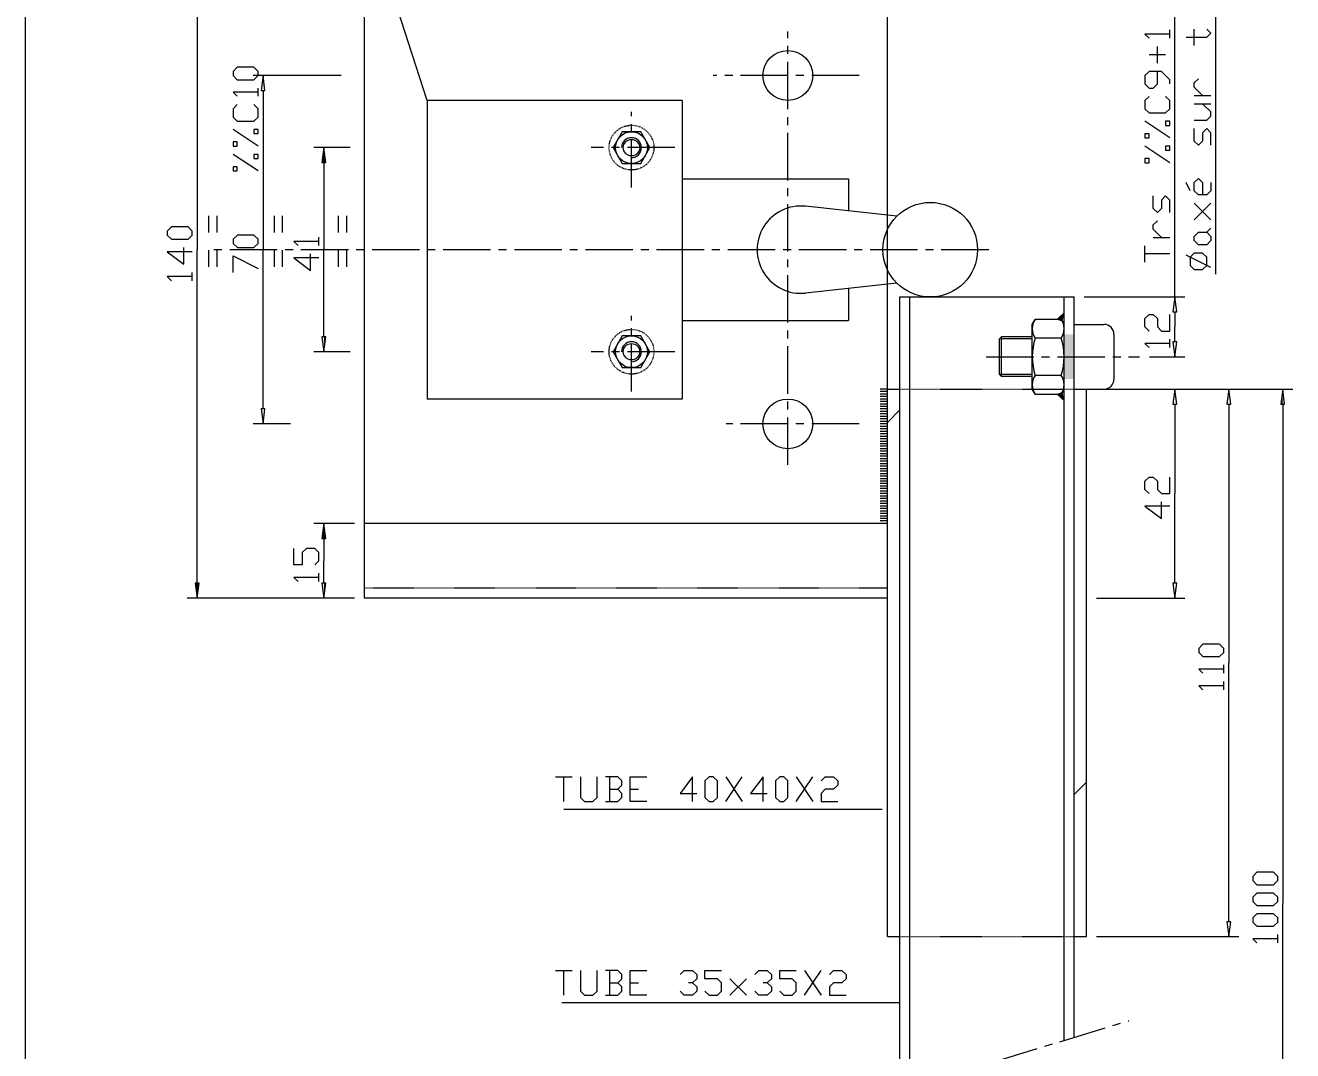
# Model space of a CAD drawing. Header units: millimetres. Extents: x 53635 to 142317, y 101101 to 147193.
# Drawn here: x 120428.3 to 120682.8, y 118567.1 to 118773.1 of the extents above; entities that cross this region are included whole.
import ezdxf

# ---------------------------------------------------------------- set-up
doc = ezdxf.new("R2010")
doc.units = ezdxf.units.MM
doc.header["$LTSCALE"] = 0.5
doc.header["$MEASUREMENT"] = 0
doc.linetypes.add('AXES2', pattern=[28.575, 19.05, -3.175, 3.175, -3.175])
doc.linetypes.add('CACHE2', pattern=[0.1875, 0.125, -0.0625])
doc.layers.get('0').update_dxf_attribs({"lineweight": 0})
for name, color, linetype, lineweight in [('AXE', 1, 'AXES2', 0), ('CACHE', 1, 'CACHE2', 0), ('COT', 3, 'Continuous', 0)]:
    doc.layers.add(name, color=color, linetype=linetype, lineweight=lineweight)
doc.styles.add('_TCW_TXTSTY_1', font='TIMES.TTF')
doc.styles.get("Standard").update_dxf_attribs({"font": 'TXT.SHX'})
doc.dimstyles.get("Standard").update_dxf_attribs({"dimscale": 10, "dimtxt": 1.5, "dimasz": 2, "dimexe": 1, "dimexo": 1, "dimgap": 1, "dimtad": 1, "dimrnd": 0.5, "dimdsep": 46, "dimtxsty": '_TCW_TXTSTY_1', "dimcen": 0.09, "dimclrd": 3, "dimclre": 3, "dimclrt": 3, "dimadec": 0, "dimazin": 0, "dimtfac": 1, "dimtdec": 3, "dimtmove": 0, "dimatfit": 0, "dimfxl": 1, "dimfrac": 2, "dimtolj": 1, "dimtzin": 0, "dimarcsym": 0})

# ---------------------------------------------------------------- blocks, each defined once
blk = doc.blocks.new('*D144')
at = {"linetype": 'ByBlock', "flags": 128}
for points in [[(120668.99, 118647.1), (120668.99, 118647.93), (120668.16, 118648.77), (120664.82, 118648.77), (120663.99, 118647.93), (120663.99, 118647.1), (120664.82, 118646.27), (120668.16, 118646.27), (120668.99, 118647.1)], [(120668.99, 118642.93), (120668.99, 118644.6)], [(120668.99, 118639.6), (120668.99, 118641.27)]]:
    blk.add_lwpolyline(points, dxfattribs=at)
at = {"linetype": 'ByBlock'}
for points in [[(120668.99, 118643.77), (120663.99, 118643.77), (120664.82, 118642.93)], [(120668.99, 118640.43), (120663.99, 118640.43), (120664.82, 118639.6)]]:
    blk.add_lwpolyline(points, dxfattribs=at)
at = {"layer": 'COT', "color": 2, "linetype": 'Continuous'}
for p, q in [((120645.44, 118700.02), (120671.99, 118700.02)), ((120643.44, 118590.02), (120671.99, 118590.02))]:
    blk.add_line(p, q, dxfattribs=at)
at = {"layer": 'COT', "color": 2, "linetype": 'Continuous', "flags": 128}
for points in [[(120669.99, 118700.02), (120669.6, 118697.02), (120670.38, 118697.02)], [(120669.99, 118590.02), (120670.38, 118593.02), (120669.6, 118593.02)]]:
    blk.add_lwpolyline(points, close=True, dxfattribs=at)
for points in [[(120669.99, 118697.02), (120669.99, 118697.02), (120669.99, 118697.02), (120669.99, 118645.02)], [(120669.99, 118593.02), (120669.99, 118593.02), (120669.99, 118593.02), (120669.99, 118645.02)]]:
    blk.add_lwpolyline(points, dxfattribs=at)
blk = doc.blocks.new('*D153')
at = {"layer": 'COT', "linetype": 'Continuous'}
for points in [[(120462.82, 118795.02), (120462.82, 118798.02), (120462.43, 118795.02)], [(120463.21, 118661.02), (120462.43, 118661.02), (120462.82, 118658.02)]]:
    blk.add_hatch(color=2, dxfattribs=at).paths.add_polyline_path(points)
at = {"linetype": 'ByBlock', "flags": 128}
for points in [[(120461.82, 118730.93), (120461.82, 118731.77), (120460.99, 118732.6), (120457.65, 118732.6), (120456.82, 118731.77), (120456.82, 118730.93), (120457.65, 118730.1), (120460.99, 118730.1), (120461.82, 118730.93)], [(120461.82, 118727.6), (120456.82, 118727.6), (120460.15, 118725.1), (120460.15, 118728.43)], [(120461.82, 118721.77), (120461.82, 118723.43)]]:
    blk.add_lwpolyline(points, dxfattribs=at)
at = {"linetype": 'ByBlock'}
blk.add_lwpolyline([(120461.82, 118722.6), (120456.82, 118722.6), (120457.65, 118721.77)], dxfattribs=at)
at = {"layer": 'COT', "color": 2, "linetype": 'Continuous'}
for p, q in [((120494.44, 118798.02), (120460.82, 118798.02)), ((120494.44, 118658.02), (120460.82, 118658.02))]:
    blk.add_line(p, q, dxfattribs=at)
at = {"layer": 'COT', "color": 2, "linetype": 'Continuous', "flags": 128}
for points in [[(120462.82, 118798.02), (120462.43, 118795.02), (120463.21, 118795.02)], [(120462.82, 118658.02), (120463.21, 118661.02), (120462.43, 118661.02)]]:
    blk.add_lwpolyline(points, close=True, dxfattribs=at)
for points in [[(120462.82, 118795.02), (120462.82, 118795.02), (120462.82, 118795.02), (120462.82, 118728.02)], [(120462.82, 118661.02), (120462.82, 118661.02), (120462.82, 118661.02), (120462.82, 118728.02)]]:
    blk.add_lwpolyline(points, dxfattribs=at)
blk = doc.blocks.new('*D154')
at = {"layer": 'COT', "linetype": 'Continuous'}
for points in [[(120487.88, 118745.52), (120488.66, 118745.52), (120488.27, 118748.52)], [(120488.27, 118710.52), (120488.27, 118707.52), (120488.66, 118710.52)]]:
    blk.add_hatch(color=2, dxfattribs=at).paths.add_polyline_path(points)
at = {"linetype": 'ByBlock'}
blk.add_lwpolyline([(120487.27, 118729.68), (120482.27, 118729.68), (120483.1, 118728.85)], dxfattribs=at)
at = {"linetype": 'ByBlock', "flags": 128}
for points in [[(120487.27, 118728.85), (120487.27, 118730.52)], [(120487.27, 118726.35), (120482.27, 118726.35), (120485.6, 118723.85), (120485.6, 118727.18)]]:
    blk.add_lwpolyline(points, dxfattribs=at)
at = {"layer": 'COT', "color": 2, "linetype": 'Continuous'}
for p, q in [((120493.56, 118748.52), (120486.27, 118748.52)), ((120493.56, 118707.52), (120486.27, 118707.52))]:
    blk.add_line(p, q, dxfattribs=at)
at = {"layer": 'COT', "color": 2, "linetype": 'Continuous', "flags": 128}
for points in [[(120488.27, 118748.52), (120487.88, 118745.52), (120488.66, 118745.52)], [(120488.27, 118707.52), (120488.66, 118710.52), (120487.88, 118710.52)]]:
    blk.add_lwpolyline(points, close=True, dxfattribs=at)
for points in [[(120488.27, 118745.52), (120488.27, 118745.52), (120488.27, 118745.52), (120488.27, 118728.02)], [(120488.27, 118710.52), (120488.27, 118710.52), (120488.27, 118710.52), (120488.27, 118728.02)]]:
    blk.add_lwpolyline(points, dxfattribs=at)
blk = doc.blocks.new('*D155')
at = {"layer": 'COT', "linetype": 'Continuous'}
for points in [[(120487.88, 118670.02), (120488.66, 118670.02), (120488.27, 118673.02)], [(120488.27, 118661.02), (120488.27, 118658.02), (120488.66, 118661.02)]]:
    blk.add_hatch(color=2, dxfattribs=at).paths.add_polyline_path(points)
at = {"linetype": 'ByBlock', "flags": 128}
for points in [[(120486.44, 118664.68), (120487.27, 118665.52), (120487.27, 118667.18), (120486.44, 118668.02), (120484.77, 118668.02), (120483.94, 118667.18), (120483.94, 118664.68), (120482.27, 118664.68), (120482.27, 118668.02)], [(120487.27, 118661.35), (120487.27, 118663.02)]]:
    blk.add_lwpolyline(points, dxfattribs=at)
at = {"linetype": 'ByBlock'}
blk.add_lwpolyline([(120487.27, 118662.18), (120482.27, 118662.18), (120483.1, 118661.35)], dxfattribs=at)
at = {"layer": 'COT', "color": 2, "linetype": 'Continuous'}
for p, q in [((120494.44, 118673.02), (120486.27, 118673.02)), ((120494.44, 118658.02), (120486.27, 118658.02))]:
    blk.add_line(p, q, dxfattribs=at)
at = {"layer": 'COT', "color": 2, "linetype": 'Continuous', "flags": 128}
for points in [[(120488.27, 118673.02), (120487.88, 118670.02), (120488.66, 118670.02)], [(120488.27, 118658.02), (120488.66, 118661.02), (120487.88, 118661.02)]]:
    blk.add_lwpolyline(points, close=True, dxfattribs=at)
for points in [[(120488.27, 118670.02), (120488.27, 118670.02), (120488.27, 118670.02), (120488.27, 118665.52)], [(120488.27, 118661.02), (120488.27, 118661.02), (120488.27, 118661.02), (120488.27, 118665.52)]]:
    blk.add_lwpolyline(points, dxfattribs=at)
blk = doc.blocks.new('*D156')
at = {"linetype": 'ByBlock', "flags": 128}
for points in [[(120654, 118679.02), (120653.16, 118679.85), (120653.16, 118681.52), (120654, 118682.35), (120654.83, 118682.35), (120655.66, 118681.52), (120655.66, 118679.85), (120656.5, 118679.02), (120658.16, 118679.02), (120658.16, 118682.35)], [(120658.16, 118676.52), (120653.16, 118676.52), (120656.5, 118674.02), (120656.5, 118677.35)]]:
    blk.add_lwpolyline(points, dxfattribs=at)
at = {"layer": 'COT', "color": 2, "linetype": 'Continuous'}
for p, q in [((120643.44, 118700.02), (120661.16, 118700.02)), ((120643.44, 118658.02), (120661.16, 118658.02))]:
    blk.add_line(p, q, dxfattribs=at)
at = {"layer": 'COT', "color": 2, "linetype": 'Continuous', "flags": 128}
for points in [[(120659.16, 118700.02), (120658.77, 118697.02), (120659.55, 118697.02)], [(120659.16, 118658.02), (120659.55, 118661.02), (120658.77, 118661.02)]]:
    blk.add_lwpolyline(points, close=True, dxfattribs=at)
for points in [[(120659.16, 118697.02), (120659.16, 118697.02), (120659.16, 118697.02), (120659.16, 118679.02)], [(120659.16, 118661.02), (120659.16, 118661.02), (120659.16, 118661.02), (120659.16, 118679.02)]]:
    blk.add_lwpolyline(points, dxfattribs=at)
blk = doc.blocks.new('*D157')
at = {"linetype": 'ByBlock', "flags": 128}
for points in [[(120654, 118711.68), (120653.16, 118712.52), (120653.16, 118714.18), (120654, 118715.02), (120654.83, 118715.02), (120655.66, 118714.18), (120655.66, 118712.52), (120656.5, 118711.68), (120658.16, 118711.68), (120658.16, 118715.02)], [(120658.16, 118708.35), (120658.16, 118710.02)]]:
    blk.add_lwpolyline(points, dxfattribs=at)
at = {"linetype": 'ByBlock'}
blk.add_lwpolyline([(120658.16, 118709.18), (120653.16, 118709.18), (120654, 118708.35)], dxfattribs=at)
at = {"layer": 'COT', "color": 2, "linetype": 'Continuous'}
for p, q in [((120640.94, 118718.52), (120661.16, 118718.52)), ((120654.07, 118706.52), (120661.16, 118706.52))]:
    blk.add_line(p, q, dxfattribs=at)
at = {"layer": 'COT', "color": 2, "linetype": 'Continuous', "flags": 128}
for points in [[(120659.16, 118718.52), (120658.77, 118715.52), (120659.55, 118715.52)], [(120659.16, 118706.52), (120659.55, 118709.52), (120658.77, 118709.52)]]:
    blk.add_lwpolyline(points, close=True, dxfattribs=at)
for points in [[(120659.16, 118715.52), (120659.16, 118715.52), (120659.16, 118715.52), (120659.16, 118712.52)], [(120659.16, 118709.52), (120659.16, 118709.52), (120659.16, 118709.52), (120659.16, 118712.52)]]:
    blk.add_lwpolyline(points, dxfattribs=at)
blk = doc.blocks.new('*D165')
at = {"layer": 'COT', "linetype": 'Continuous'}
for points in [[(120680.83, 118697.02), (120680.83, 118700.02), (120680.44, 118697.02)], [(120681.22, 118496.37), (120680.44, 118496.37), (120680.83, 118493.37)]]:
    blk.add_hatch(color=2, dxfattribs=at).paths.add_polyline_path(points)
at = {"linetype": 'ByBlock', "flags": 128}
for points in [[(120679.83, 118601.28), (120679.83, 118602.11), (120678.99, 118602.95), (120675.66, 118602.95), (120674.83, 118602.11), (120674.83, 118601.28), (120675.66, 118600.45), (120678.99, 118600.45), (120679.83, 118601.28)], [(120679.83, 118597.11), (120679.83, 118597.95), (120678.99, 118598.78), (120675.66, 118598.78), (120674.83, 118597.95), (120674.83, 118597.11), (120675.66, 118596.28), (120678.99, 118596.28), (120679.83, 118597.11)], [(120679.83, 118592.95), (120679.83, 118593.78), (120678.99, 118594.61), (120675.66, 118594.61), (120674.83, 118593.78), (120674.83, 118592.95), (120675.66, 118592.11), (120678.99, 118592.11), (120679.83, 118592.95)], [(120679.83, 118588.78), (120679.83, 118590.45)]]:
    blk.add_lwpolyline(points, dxfattribs=at)
at = {"linetype": 'ByBlock'}
blk.add_lwpolyline([(120679.83, 118589.61), (120674.83, 118589.61), (120675.66, 118588.78)], dxfattribs=at)
at = {"layer": 'COT', "color": 2, "linetype": 'Continuous'}
for p, q in [((120647.44, 118700.02), (120682.83, 118700.02)), ((120646.78, 118493.37), (120682.83, 118493.37))]:
    blk.add_line(p, q, dxfattribs=at)
at = {"layer": 'COT', "color": 2, "linetype": 'Continuous', "flags": 128}
for points in [[(120680.83, 118700.02), (120680.44, 118697.02), (120681.22, 118697.02)], [(120680.83, 118493.37), (120681.22, 118496.37), (120680.44, 118496.37)]]:
    blk.add_lwpolyline(points, close=True, dxfattribs=at)
for points in [[(120680.83, 118697.02), (120680.83, 118697.02), (120680.83, 118697.02), (120680.83, 118596.7)], [(120680.83, 118496.37), (120680.83, 118496.37), (120680.83, 118496.37), (120680.83, 118596.7)]]:
    blk.add_lwpolyline(points, dxfattribs=at)
blk = doc.blocks.new('*D166')
at = {"linetype": 'ByBlock', "flags": 128}
for points in [[(120475.06, 118729.27), (120475.06, 118730.1), (120474.23, 118730.93), (120470.9, 118730.93), (120470.06, 118730.1), (120470.06, 118729.27), (120470.9, 118728.43), (120474.23, 118728.43), (120475.06, 118729.27)], [(120470.06, 118723.43), (120470.06, 118726.77), (120475.06, 118724.27)]]:
    blk.add_lwpolyline(points, dxfattribs=at)
at = {"layer": 'COT', "color": 2, "linetype": 'Continuous'}
for p, q in [((120491.76, 118763.02), (120474.06, 118763.02)), ((120481.56, 118693.02), (120474.06, 118693.02))]:
    blk.add_line(p, q, dxfattribs=at)
at = {"layer": 'COT', "color": 2, "linetype": 'Continuous', "flags": 128}
for points in [[(120476.06, 118763.02), (120475.67, 118760.02), (120476.45, 118760.02)], [(120476.06, 118693.02), (120476.45, 118696.02), (120475.67, 118696.02)]]:
    blk.add_lwpolyline(points, close=True, dxfattribs=at)
for points in [[(120476.06, 118760.02), (120476.06, 118760.02), (120476.06, 118760.02), (120476.06, 118728.02)], [(120476.06, 118696.02), (120476.06, 118696.02), (120476.06, 118696.02), (120476.06, 118728.02)]]:
    blk.add_lwpolyline(points, dxfattribs=at)

msp = doc.modelspace()

# ---------------------------------------------------------------- hatches: boundary and pattern name
at = {"linetype": 'Continuous'}
h = msp.add_hatch(dxfattribs=at)
h.set_pattern_fill('ANSI31', color=1, scale=25, style=0)
h.set_pattern_definition([(45, (-251986.4, 291992.79), (-56.1266, 56.1266), [25])])
h.paths.add_polyline_path([(120603.94, 118700.02), (120601.44, 118700.02), (120601.44, 118590.02), (120603.94, 118590.02)])
h.paths.add_polyline_path([(120641.44, 118700.02), (120638.94, 118700.02), (120638.94, 118590.02), (120641.44, 118590.02)])

# ---------------------------------------------------------------- linework, layer by layer
for p, q in [((120428.32, 118897.15), (120428.32, 118317.15)), ((120496.44, 118658.02), (120496.44, 118798.02)), ((120601.44, 118590.02), (120601.44, 118798.02)), ((120509.05, 118758.02), (120509.05, 118698.02)), ((120560.25, 118758.02), (120509.05, 118758.02)), ((120560.25, 118758.02), (120560.25, 118698.02)), ((120560.25, 118742.26), (120593.63, 118742.26)), ((120593.63, 118742.26), (120593.63, 118735.79)), ((120603.33, 118734.73), (120585, 118736.73)), ((120603.33, 118721.31), (120585, 118719.3)), ((120593.63, 118720.25), (120593.63, 118713.78)), ((120603.94, 118718.52), (120638.94, 118718.52)), ((120603.94, 118558.92), (120603.94, 118718.52)), ((120605.94, 118559.74), (120605.94, 118718.52)), ((120636.94, 118569.18), (120636.94, 118718.52)), ((120638.94, 118569.79), (120638.94, 118718.52)), ((120560.25, 118713.78), (120593.63, 118713.78)), ((120630.54, 118713.02), (120631.12, 118714.02)), ((120636.35, 118714.02), (120631.12, 118714.02)), ((120636.35, 118714.02), (120636.94, 118713.02)), ((120630.54, 118706.52), (120630.54, 118713.02)), ((120636.94, 118706.52), (120636.94, 118713.02)), ((120638.94, 118713.02), (120644.94, 118713.02)), ((120646.94, 118711.02), (120646.94, 118702.02)), ((120624.34, 118710.52), (120623.94, 118710.12)), ((120623.94, 118702.92), (120623.94, 118710.12)), ((120624.34, 118702.52), (120624.34, 118710.52)), ((120630.54, 118710.52), (120624.34, 118710.52)), ((120636.35, 118710.27), (120631.12, 118710.27)), ((120630.54, 118700.02), (120630.54, 118706.52)), ((120636.94, 118700.02), (120636.94, 118706.52)), ((120623.94, 118702.92), (120624.34, 118702.52)), ((120630.54, 118702.52), (120624.34, 118702.52)), ((120636.35, 118702.76), (120631.12, 118702.76)), ((120601.44, 118700.02), (120603.94, 118700.02)), ((120631.12, 118699.01), (120630.54, 118700.02)), ((120631.12, 118699.01), (120636.35, 118699.01)), ((120636.94, 118700.02), (120636.35, 118699.01)), ((120638.94, 118700.02), (120644.94, 118700.02)), ((120638.94, 118700.02), (120641.44, 118700.02)), ((120641.44, 118590.02), (120641.44, 118700.02)), ((120560.25, 118698.02), (120509.05, 118698.02)), ((120601.44, 118673.02), (120496.44, 118673.02)), ((120601.44, 118658.02), (120496.44, 118658.02)), ((120601.44, 118590.02), (120603.94, 118590.02)), ((120638.94, 118590.02), (120641.44, 118590.02))]:
    msp.add_line(p, q)
at = {"color": 0, "linetype": 'ByBlock'}
for p, q in [((120548.2, 118751.72), (120546.35, 118748.52)), ((120551.9, 118751.72), (120548.2, 118751.72)), ((120553.75, 118748.52), (120551.9, 118751.72)), ((120546.35, 118748.52), (120548.2, 118745.32)), ((120551.9, 118745.32), (120553.75, 118748.52)), ((120548.2, 118745.32), (120551.9, 118745.32)), ((120548.2, 118710.72), (120546.35, 118707.52)), ((120551.9, 118710.72), (120548.2, 118710.72)), ((120553.75, 118707.52), (120551.9, 118710.72)), ((120546.35, 118707.52), (120548.2, 118704.32)), ((120551.9, 118704.32), (120553.75, 118707.52)), ((120548.2, 118704.32), (120551.9, 118704.32))]:
    msp.add_line(p, q, dxfattribs=at)
at = {"color": 1}
for p, q in [((120630.54, 118710.12), (120623.94, 118710.12)), ((120630.54, 118702.92), (120623.94, 118702.92)), ((120601.44, 118700.02), (120600.02, 118700.02)), ((120601.44, 118699.52), (120600.02, 118699.52)), ((120601.44, 118699.02), (120600.02, 118699.02)), ((120601.44, 118698.52), (120600.02, 118698.52)), ((120601.44, 118698.02), (120600.02, 118698.02)), ((120601.44, 118697.52), (120600.02, 118697.52)), ((120601.44, 118697.02), (120600.02, 118697.02)), ((120601.44, 118696.52), (120600.02, 118696.52)), ((120601.44, 118696.02), (120600.02, 118696.02)), ((120601.44, 118695.52), (120600.02, 118695.52)), ((120601.44, 118695.02), (120600.02, 118695.02)), ((120601.44, 118694.52), (120600.02, 118694.52)), ((120601.44, 118694.02), (120600.02, 118694.02)), ((120601.44, 118693.52), (120600.02, 118693.52)), ((120601.44, 118693.02), (120600.02, 118693.02)), ((120601.44, 118692.52), (120600.02, 118692.52)), ((120601.44, 118692.02), (120600.02, 118692.02)), ((120601.44, 118691.52), (120600.02, 118691.52)), ((120601.44, 118691.02), (120600.02, 118691.02)), ((120601.44, 118690.52), (120600.02, 118690.52)), ((120601.44, 118690.52), (120600.02, 118690.52)), ((120601.44, 118690.02), (120600.02, 118690.02)), ((120601.44, 118689.52), (120600.02, 118689.52)), ((120601.44, 118689.02), (120600.02, 118689.02)), ((120601.44, 118688.52), (120600.02, 118688.52)), ((120601.44, 118688.02), (120600.02, 118688.02)), ((120601.44, 118687.52), (120600.02, 118687.52)), ((120601.44, 118687.02), (120600.02, 118687.02)), ((120601.44, 118686.52), (120600.02, 118686.52)), ((120601.44, 118686.02), (120600.02, 118686.02)), ((120601.44, 118685.52), (120600.02, 118685.52)), ((120601.44, 118685.02), (120600.02, 118685.02)), ((120601.44, 118684.52), (120600.02, 118684.52)), ((120601.44, 118684.02), (120600.02, 118684.02)), ((120601.44, 118683.52), (120600.02, 118683.52)), ((120601.44, 118683.02), (120600.02, 118683.02)), ((120601.44, 118682.52), (120600.02, 118682.52)), ((120601.44, 118682.02), (120600.02, 118682.02)), ((120601.44, 118681.52), (120600.02, 118681.52)), ((120601.44, 118681.02), (120600.02, 118681.02)), ((120601.44, 118680.52), (120600.02, 118680.52)), ((120601.44, 118680.02), (120600.02, 118680.02)), ((120601.44, 118679.52), (120600.02, 118679.52)), ((120601.44, 118679.02), (120600.02, 118679.02)), ((120601.44, 118678.52), (120600.02, 118678.52)), ((120601.44, 118678.52), (120600.02, 118678.52)), ((120601.44, 118678.02), (120600.02, 118678.02)), ((120601.44, 118677.52), (120600.02, 118677.52)), ((120601.44, 118677.02), (120600.02, 118677.02)), ((120601.44, 118676.52), (120600.02, 118676.52)), ((120601.44, 118676.02), (120600.02, 118676.02)), ((120601.44, 118675.52), (120600.02, 118675.52)), ((120601.44, 118675.02), (120600.02, 118675.02)), ((120601.44, 118674.52), (120600.02, 118674.52)), ((120601.44, 118674.02), (120600.02, 118674.02)), ((120601.44, 118673.52), (120600.02, 118673.52))]:
    msp.add_line(p, q, dxfattribs=at)
at = {"linetype": 'ByBlock', "flags": 128}
for points in [[(120658.16, 118770.49), (120658.16, 118772.16)], [(120661.42, 118770.68), (120665.58, 118770.68), (120666.42, 118771.51), (120665.58, 118772.35)], [(120657.32, 118767.16), (120653.99, 118767.16)], [(120475.06, 118762.99), (120475.06, 118763.83), (120474.22, 118764.66), (120470.89, 118764.66), (120470.06, 118763.83), (120470.06, 118762.99), (120470.89, 118762.16), (120474.22, 118762.16), (120475.06, 118762.99)], [(120658.16, 118761.32), (120658.16, 118762.16), (120656.49, 118763.82), (120653.99, 118763.82), (120653.16, 118762.99), (120653.16, 118761.32), (120653.99, 118760.49), (120654.82, 118760.49), (120655.66, 118761.32), (120655.66, 118763.82)], [(120475.06, 118758.83), (120475.06, 118760.49)], [(120470.89, 118757.16), (120470.06, 118756.33), (120470.06, 118754.66), (120470.89, 118753.83), (120474.22, 118753.83), (120475.06, 118754.66), (120475.06, 118756.33), (120474.22, 118757.16)], [(120653.99, 118758.82), (120653.16, 118757.99), (120653.16, 118756.32), (120653.99, 118755.49), (120657.32, 118755.49), (120658.16, 118756.32), (120658.16, 118757.99), (120657.32, 118758.82)], [(120663.08, 118759.01), (120666.42, 118759.01)], [(120663.08, 118754.01), (120665.58, 118754.01), (120666.42, 118754.85), (120666.42, 118755.68), (120664.75, 118757.35)], [(120475.06, 118748.83), (120470.06, 118752.16)], [(120658.16, 118750.49), (120653.16, 118753.82)], [(120666.42, 118749.01), (120666.42, 118751.51), (120665.58, 118752.35), (120664.75, 118751.51), (120664.75, 118749.85), (120663.92, 118749.01), (120663.08, 118749.85), (120663.08, 118752.35)], [(120475.06, 118743.83), (120470.06, 118747.16)], [(120658.16, 118745.49), (120653.16, 118748.82)], [(120666.42, 118741.51), (120666.42, 118739.85), (120665.58, 118739.01), (120663.92, 118739.01), (120663.08, 118739.85), (120663.08, 118741.51), (120663.92, 118742.35), (120664.75, 118741.51), (120664.75, 118739.01)], [(120658.16, 118735.49), (120658.16, 118737.99), (120657.32, 118738.82), (120656.49, 118737.99), (120656.49, 118736.32), (120655.66, 118735.49), (120654.82, 118736.32), (120654.82, 118738.82)], [(120663.08, 118734.01), (120666.42, 118737.35)], [(120465.16, 118731.47), (120465.16, 118734.8)], [(120478.33, 118731.47), (120478.33, 118734.8)], [(120491.24, 118731.47), (120491.24, 118734.8)], [(120665.58, 118731.51), (120666.42, 118730.68), (120666.42, 118729.85), (120665.58, 118729.01), (120663.92, 118729.01), (120663.08, 118729.85), (120663.08, 118730.68), (120663.92, 118731.51), (120665.58, 118731.51), (120666.42, 118732.35)], [(120654.82, 118730.49), (120658.16, 118730.49)], [(120465.16, 118724.57), (120465.16, 118727.9)], [(120478.33, 118724.57), (120478.33, 118727.9)], [(120491.24, 118724.57), (120491.24, 118727.9)], [(120658.16, 118727.16), (120653.16, 118727.16)], [(120665.58, 118724.85), (120665.58, 118726.51), (120664.75, 118727.35), (120663.08, 118727.35), (120662.25, 118726.51), (120662.25, 118724.85), (120663.08, 118724.01), (120664.75, 118724.01), (120665.58, 118724.85)], [(120536.47, 118617.15), (120536.47, 118622.15)], [(120539.81, 118622.15), (120539.81, 118617.98), (120540.64, 118617.15), (120542.31, 118617.15), (120543.14, 118617.98), (120543.14, 118622.15)], [(120544.81, 118617.15), (120547.31, 118617.15), (120548.14, 118617.98), (120548.14, 118618.81), (120547.31, 118619.65), (120548.14, 118620.48), (120548.14, 118621.31), (120547.31, 118622.15), (120544.81, 118622.15)], [(120553.14, 118617.15), (120549.81, 118617.15), (120549.81, 118622.15), (120553.14, 118622.15)], [(120562.31, 118617.15), (120562.31, 118622.15), (120559.81, 118618.81), (120563.14, 118618.81)], [(120565.64, 118617.15), (120566.47, 118617.15), (120567.31, 118617.98), (120567.31, 118621.31), (120566.47, 118622.15), (120565.64, 118622.15), (120564.81, 118621.31), (120564.81, 118617.98), (120565.64, 118617.15)], [(120568.97, 118617.15), (120572.31, 118622.15)], [(120576.47, 118617.15), (120576.47, 118622.15), (120573.97, 118618.81), (120577.31, 118618.81)], [(120579.81, 118617.15), (120580.64, 118617.15), (120581.47, 118617.98), (120581.47, 118621.31), (120580.64, 118622.15), (120579.81, 118622.15), (120578.97, 118621.31), (120578.97, 118617.98), (120579.81, 118617.15)], [(120583.14, 118617.15), (120586.47, 118622.15)], [(120588.14, 118621.31), (120588.97, 118622.15), (120590.64, 118622.15), (120591.47, 118621.31), (120591.47, 118620.48), (120590.64, 118619.65), (120588.97, 118619.65), (120588.14, 118618.81), (120588.14, 118617.15), (120591.47, 118617.15)], [(120536.47, 118578.25), (120536.47, 118583.25)], [(120539.81, 118583.25), (120539.81, 118579.08), (120540.64, 118578.25), (120542.31, 118578.25), (120543.14, 118579.08), (120543.14, 118583.25)], [(120544.81, 118578.25), (120547.31, 118578.25), (120548.14, 118579.08), (120548.14, 118579.91), (120547.31, 118580.75), (120548.14, 118581.58), (120548.14, 118582.41), (120547.31, 118583.25), (120544.81, 118583.25)], [(120553.14, 118578.25), (120549.81, 118578.25), (120549.81, 118583.25), (120553.14, 118583.25)], [(120559.81, 118582.41), (120560.64, 118583.25), (120562.31, 118583.25), (120563.14, 118582.41), (120563.14, 118581.58), (120562.31, 118580.75), (120561.47, 118580.75)], [(120564.81, 118579.08), (120565.64, 118578.25), (120567.31, 118578.25), (120568.14, 118579.08), (120568.14, 118580.75), (120567.31, 118581.58), (120564.81, 118581.58), (120564.81, 118583.25), (120568.14, 118583.25)], [(120569.81, 118581.58), (120573.14, 118578.25)], [(120574.81, 118582.41), (120575.64, 118583.25), (120577.31, 118583.25), (120578.14, 118582.41), (120578.14, 118581.58), (120577.31, 118580.75), (120576.47, 118580.75)], [(120579.81, 118579.08), (120580.64, 118578.25), (120582.31, 118578.25), (120583.14, 118579.08), (120583.14, 118580.75), (120582.31, 118581.58), (120579.81, 118581.58), (120579.81, 118583.25), (120583.14, 118583.25)], [(120584.81, 118578.25), (120588.14, 118583.25)], [(120589.81, 118582.41), (120590.64, 118583.25), (120592.31, 118583.25), (120593.14, 118582.41), (120593.14, 118581.58), (120592.31, 118580.75), (120590.64, 118580.75), (120589.81, 118579.91), (120589.81, 118578.25), (120593.14, 118578.25)]]:
    msp.add_lwpolyline(points, dxfattribs=at)
at = {"linetype": 'ByBlock'}
for points in [[(120663.08, 118769.01), (120663.08, 118772.35)], [(120658.16, 118771.32), (120653.16, 118771.32), (120653.99, 118770.49)], [(120655.66, 118765.49), (120655.66, 118768.82)], [(120664.75, 118759.01), (120663.08, 118760.68), (120663.08, 118761.51), (120663.92, 118762.35)], [(120475.06, 118759.66), (120470.06, 118759.66), (120470.89, 118758.83)], [(120663.08, 118757.35), (120666.42, 118757.35)], [(120475.06, 118751.33), (120475.06, 118752.16), (120474.22, 118752.16), (120474.22, 118751.33), (120475.06, 118751.33)], [(120658.16, 118752.99), (120658.16, 118753.82), (120657.32, 118753.82), (120657.32, 118752.99), (120658.16, 118752.99)], [(120470.89, 118748.83), (120470.89, 118749.66), (120470.06, 118749.66), (120470.06, 118748.83), (120470.89, 118748.83)], [(120653.99, 118750.49), (120653.99, 118751.32), (120653.16, 118751.32), (120653.16, 118750.49), (120653.99, 118750.49)], [(120475.06, 118746.33), (120475.06, 118747.16), (120474.22, 118747.16), (120474.22, 118746.33), (120475.06, 118746.33)], [(120658.16, 118747.99), (120658.16, 118748.82), (120657.32, 118748.82), (120657.32, 118747.99), (120658.16, 118747.99)], [(120470.89, 118743.83), (120470.89, 118744.66), (120470.06, 118744.66), (120470.06, 118743.83), (120470.89, 118743.83)], [(120653.99, 118745.49), (120653.99, 118746.32), (120653.16, 118746.32), (120653.16, 118745.49), (120653.99, 118745.49)], [(120662.25, 118739.85), (120661.42, 118741.51)], [(120666.42, 118734.01), (120663.08, 118737.35)], [(120466.83, 118731.47), (120466.83, 118734.8)], [(120479.99, 118731.47), (120479.99, 118734.8)], [(120492.9, 118731.47), (120492.9, 118734.8)], [(120656.49, 118730.49), (120654.82, 118732.16), (120654.82, 118732.99), (120655.66, 118733.82)], [(120653.16, 118725.49), (120653.16, 118728.82)], [(120466.83, 118724.57), (120466.83, 118727.9)], [(120479.99, 118724.57), (120479.99, 118727.9)], [(120492.9, 118724.57), (120492.9, 118727.9)], [(120666.42, 118724.43), (120661.42, 118726.93)], [(120534.81, 118622.15), (120538.14, 118622.15)], [(120545.64, 118622.15), (120545.64, 118617.15)], [(120568.97, 118622.15), (120572.31, 118617.15)], [(120583.14, 118622.15), (120586.47, 118617.15)], [(120545.64, 118619.65), (120547.31, 118619.65)], [(120549.81, 118619.65), (120551.47, 118619.65)], [(120534.81, 118583.25), (120538.14, 118583.25)], [(120545.64, 118583.25), (120545.64, 118578.25)], [(120569.81, 118578.25), (120573.14, 118581.58)], [(120584.81, 118583.25), (120588.14, 118578.25)], [(120545.64, 118580.75), (120547.31, 118580.75)], [(120549.81, 118580.75), (120551.47, 118580.75)], [(120562.31, 118580.75), (120563.14, 118579.91), (120563.14, 118579.08), (120562.31, 118578.25), (120560.64, 118578.25), (120559.81, 118579.08)], [(120577.31, 118580.75), (120578.14, 118579.91), (120578.14, 118579.08), (120577.31, 118578.25), (120575.64, 118578.25), (120574.81, 118579.08)]]:
    msp.add_lwpolyline(points, dxfattribs=at)
for centre, radius in [((120581.44, 118763.02), 5), ((120610.05, 118728.02), 9.5), ((120581.44, 118693.02), 5)]:
    msp.add_circle(centre, radius)
at = {"color": 0, "linetype": 'ByBlock'}
for centre, radius in [((120550.05, 118748.52), 3.2), ((120550.05, 118748.52), 1.65), ((120550.05, 118707.52), 3.2), ((120550.05, 118707.52), 1.65)]:
    msp.add_circle(centre, radius, dxfattribs=at)
for centre in [(120550.05, 118748.52), (120550.05, 118707.52)]:
    msp.add_arc(centre, 2, -90, 180, dxfattribs=at)
for centre, radius, start, end in [((120584.05, 118728.02), 8.77, 83.7576, 276.2424), ((120633.85, 118712.15), 3.32, 145.5539, 214.4461), ((120633.62, 118712.15), 3.32, -34.4461, 34.4461), ((120644.94, 118711.02), 2, 0, 90), ((120642.94, 118706.52), 12.4, 162.3789, 197.6211), ((120624.54, 118706.52), 12.4, -17.6211, 17.6211), ((120633.85, 118700.89), 3.32, 145.5539, 214.4461), ((120633.62, 118700.89), 3.32, -34.4461, 34.4461), ((120644.94, 118702.02), 2, -90, 0)]:
    msp.add_arc(centre, radius, start, end)
for points in [[(120635.34, 118714.02), (120636.94, 118715.47), (120636.61, 118713.58)], [(120636.94, 118711.02), (120638.94, 118711.02), (120636.94, 118702.02), (120638.94, 118702.02)], [(120635.34, 118699.01), (120636.94, 118697.56), (120636.61, 118699.45)]]:
    msp.add_solid(points)
at = {"layer": 'AXE'}
for p, q in [((120581.44, 118684.8), (120581.44, 118771.82)), ((120595.77, 118763.02), (120566.48, 118763.02)), ((120550.05, 118740.54), (120550.05, 118755.71)), ((120558.75, 118748.52), (120541.96, 118748.52)), ((120621.78, 118728.02), (120464.82, 118728.02)), ((120550.05, 118699.54), (120550.05, 118714.71)), ((120558.75, 118707.52), (120541.96, 118707.52)), ((120621.31, 118706.52), (120652.07, 118706.52)), ((120595.77, 118693.02), (120569.08, 118693.02)), ((120595.09, 118556.44), (120649.91, 118573.13))]:
    msp.add_line(p, q, dxfattribs=at)
at = {"layer": 'CACHE'}
for p, q in [((120603.94, 118700.02), (120638.94, 118700.02)), ((120601.44, 118660.02), (120496.44, 118660.02)), ((120603.94, 118590.02), (120638.94, 118590.02))]:
    msp.add_line(p, q, dxfattribs=at)
for centre in [(120550.05, 118748.52), (120550.05, 118707.52)]:
    msp.add_circle(centre, 4.5, dxfattribs=at)
at = {"layer": 'COT', "color": 2}
for p, q in [((120667.42, 118723.09), (120667.42, 118856.61)), ((120509.05, 118758.02), (120479.83, 118847.83)), ((120659.16, 118718.52), (120659.16, 118817.83)), ((120600.4, 118615.56), (120536.45, 118615.56)), ((120603.94, 118576.71), (120536.06, 118576.71))]:
    msp.add_line(p, q, dxfattribs=at)

# ---------------------------------------------------------------- dimensions: what is measured, and where the dimension line sits
at = {"layer": 'COT', "linetype": 'Continuous'}
for base, p1, p2, angle, picture, middle in [((120462.82, 118658.02), (120496.44, 118798.02), (120496.44, 118658.02), 90, '*D153', (120459.32, 118728.02)), ((120476.06, 118763.02), (120483.56, 118693.02), (120493.76, 118763.02), 270, '*D166', (120472.56, 118728.02)), ((120488.27, 118707.52), (120495.56, 118748.52), (120495.56, 118707.52), 90, '*D154', (120484.77, 118728.02)), ((120659.16, 118718.52), (120652.07, 118706.52), (120638.94, 118718.52), 90, '*D157', (120655.66, 118712.52)), ((120669.99, 118590.02), (120643.44, 118700.02), (120641.44, 118590.02), 90, '*D144', (120666.49, 118645.02)), ((120659.16, 118658.02), (120641.44, 118700.02), (120641.44, 118658.02), 90, '*D156', (120655.66, 118679.02))]:
    dim = msp.add_linear_dim(base=base, p1=p1, p2=p2, angle=angle, dimstyle='Standard', override={"dimscale": 1, "dimtxt": 5, "dimasz": 3, "dimexe": 2, "dimexo": 2, "dimdec": 1, "dimzin": 12, "dimtxsty": 'Standard', "dimclrd": 2, "dimclre": 2, "dimadec": 1, "dimtdec": 1, "dimtmove": 2}, dxfattribs=at)
    dim.commit()
    dim.dimension.update_dxf_attribs({"geometry": picture, "text_midpoint": middle})
dim = msp.add_linear_dim(base=(120680.83, 118493.37), p1=(120645.44, 118700.02), p2=(120644.78, 118493.37), angle=90, text='1000', dimstyle='Standard', override={"dimscale": 1, "dimtxt": 5, "dimasz": 3, "dimexe": 2, "dimexo": 2, "dimdec": 1, "dimzin": 12, "dimtxsty": 'Standard', "dimclrd": 2, "dimclre": 2, "dimadec": 1, "dimtdec": 1, "dimtmove": 2}, dxfattribs=at)
dim.commit()
dim.dimension.update_dxf_attribs({"geometry": '*D165', "text_midpoint": (120677.33, 118596.7)})
dim = msp.add_aligned_dim(p1=(120496.44, 118658.02), p2=(120496.44, 118673.02), distance=8.17, dimstyle='Standard', override={"dimscale": 1, "dimtxt": 5, "dimasz": 3, "dimexe": 2, "dimexo": 2, "dimdec": 1, "dimzin": 12, "dimtxsty": 'Standard', "dimclrd": 2, "dimclre": 2, "dimadec": 1, "dimtdec": 1, "dimtmove": 2}, dxfattribs=at)
dim.commit()
dim.dimension.update_dxf_attribs({"geometry": '*D155', "text_midpoint": (120484.77, 118665.52)})

doc.saveas('drawing.dxf')
